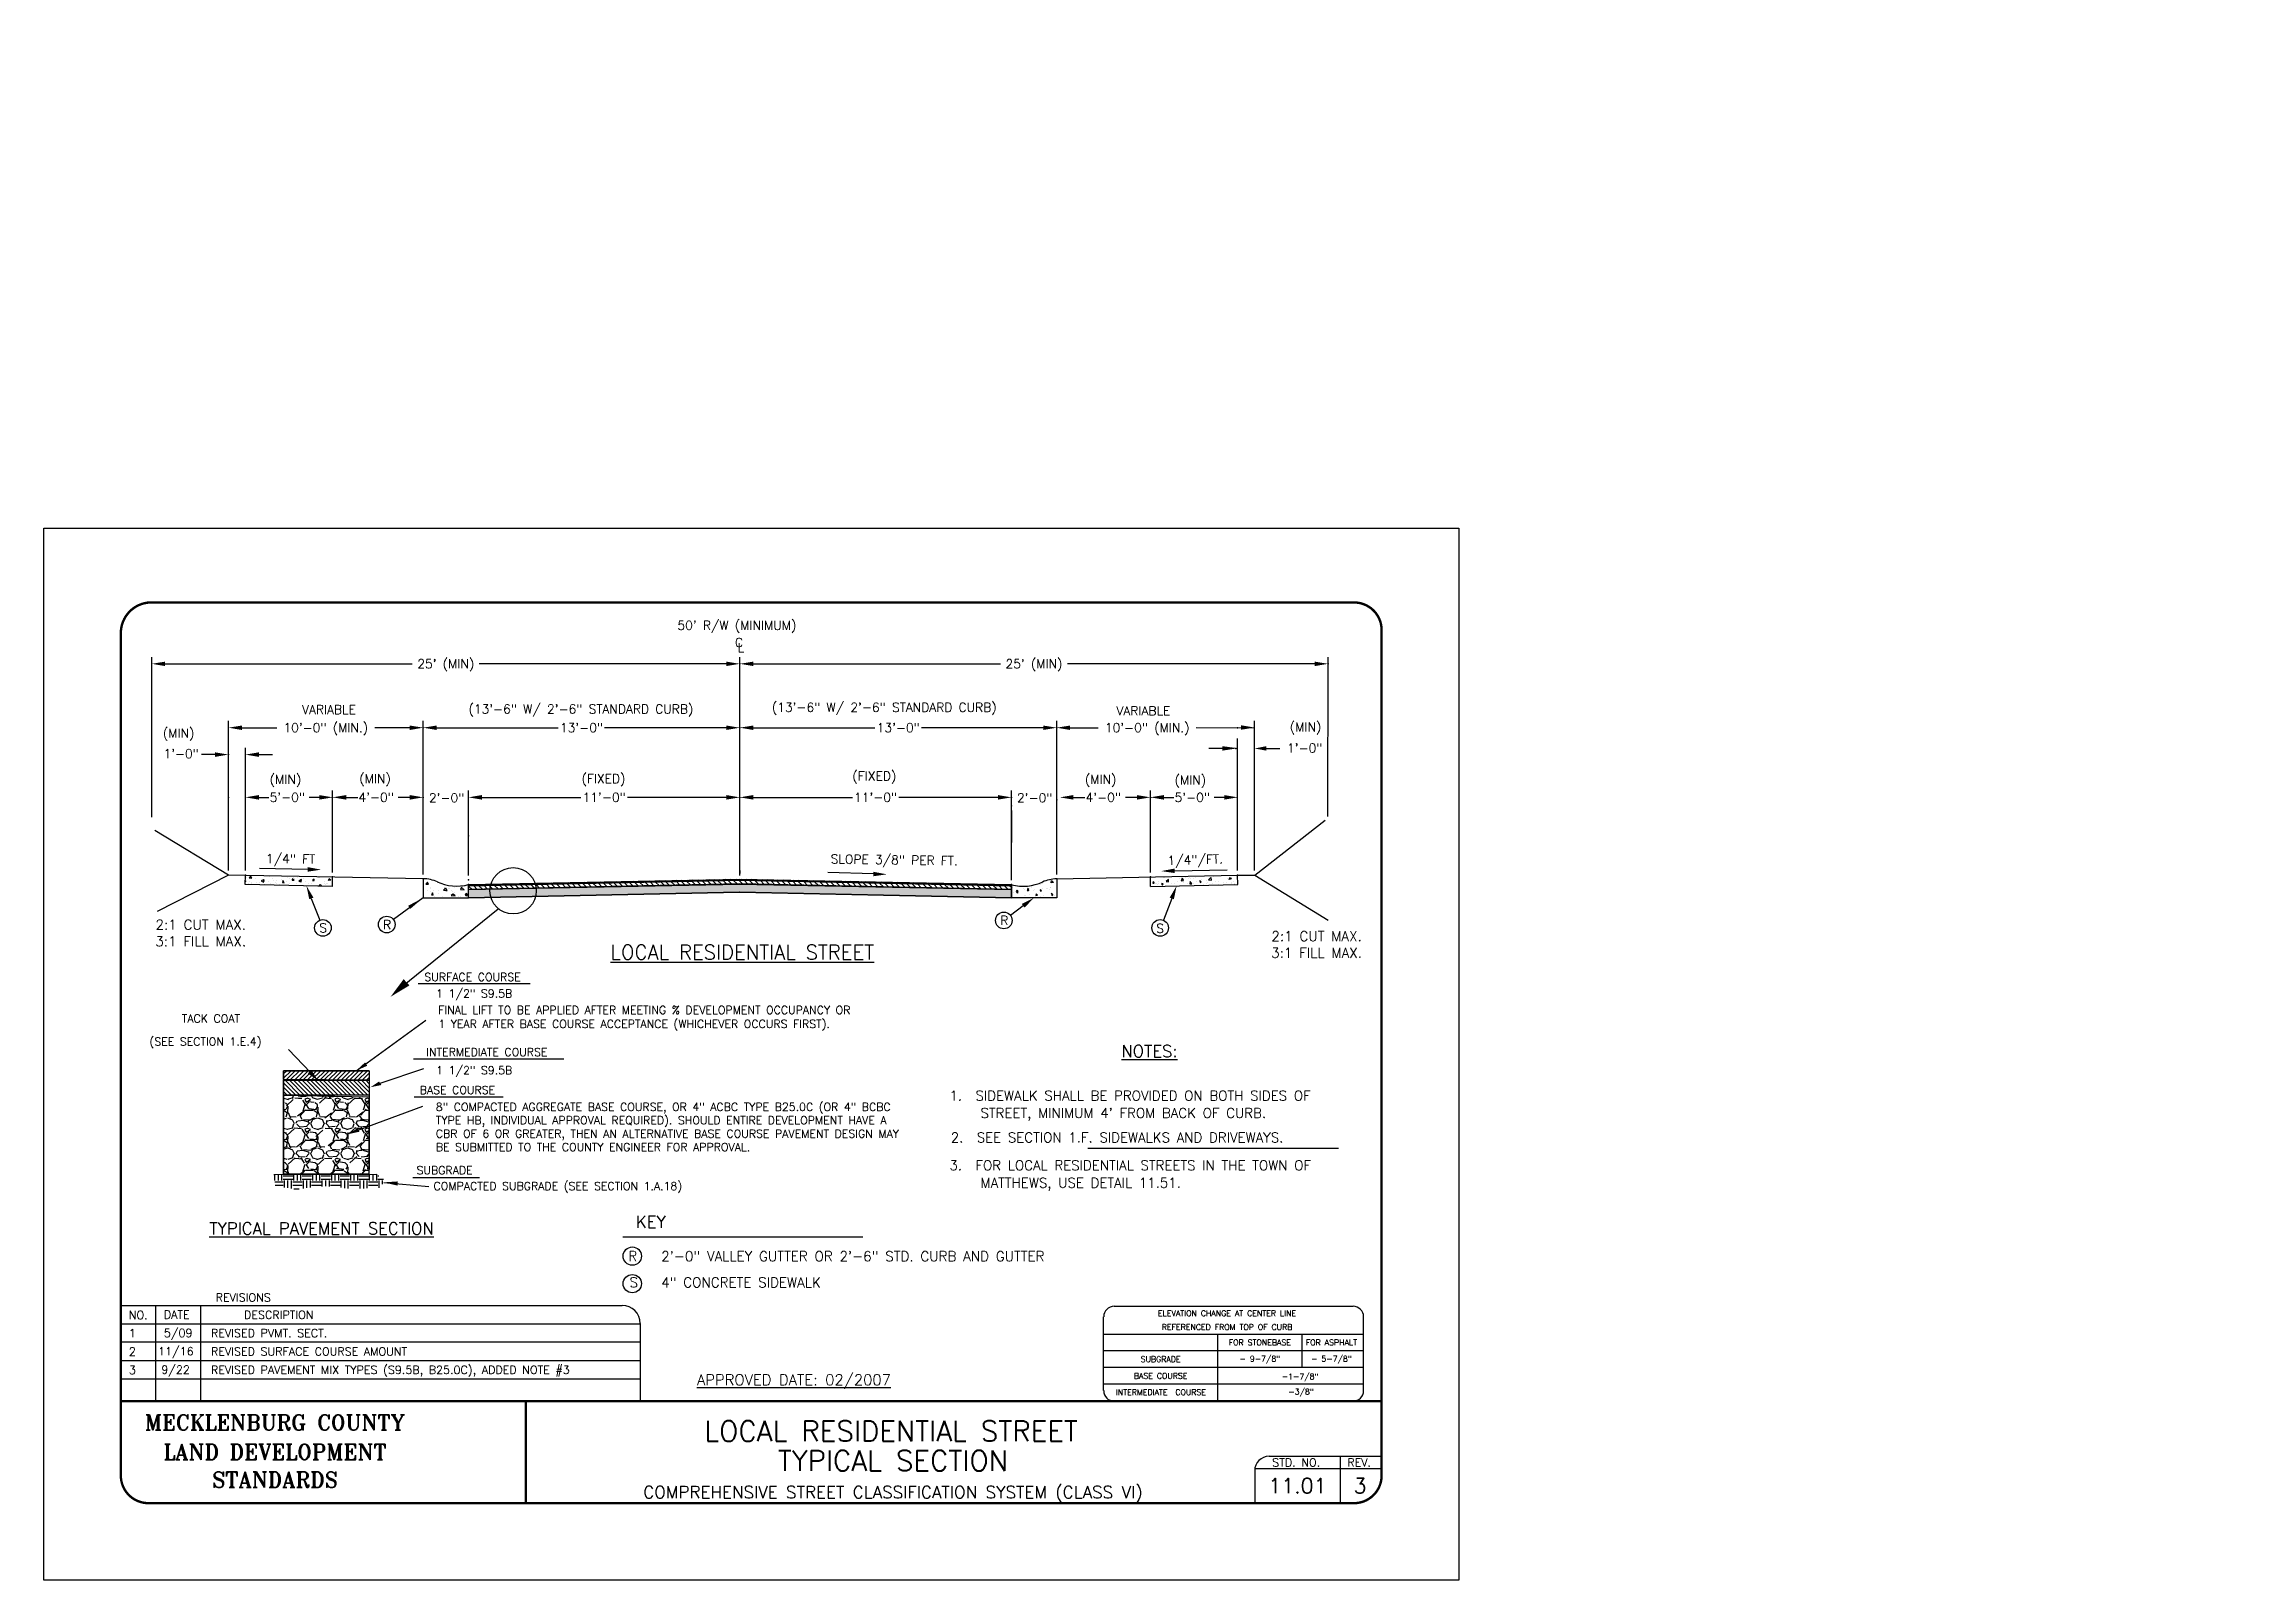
# Model space of a CAD drawing. Header units: feet. Extents: x -0.6 to 17.6, y -0.6 to 12.2.
import ezdxf
from ezdxf.enums import TextEntityAlignment as Align

# ---------------------------------------------------------------- set-up
doc = ezdxf.new("R2010")
doc.units = ezdxf.units.FT
doc.header["$LTSCALE"] = 0.3
doc.header["$MEASUREMENT"] = 0
doc.layers.get('0').update_dxf_attribs({"linetype": 'CONTINUOUS'})
doc.layers.get('DEFPOINTS').update_dxf_attribs({"linetype": 'CONTINUOUS'})
doc.layers.add('MECK-DETAIL', color=7, linetype='CONTINUOUS')
doc.layers.add('TEXT', color=7, linetype='CONTINUOUS')
doc.styles.add('L100', font='simplex', dxfattribs={"height": 0.1})
doc.styles.add('L80', font='simplex', dxfattribs={"height": 0.08})
doc.styles.add('ROMANS', font='romans', dxfattribs={"height": 2})
doc.styles.add('ROMANT', font='romant')
doc.styles.get("Standard").update_dxf_attribs({"font": 'simplex'})

# ---------------------------------------------------------------- blocks, each defined once
blk = doc.blocks.new('*X1')
at = {"color": 0}
for p, q in [((7.1173, 6.2413), (7.1173, 6.2413)), ((7.1948, 6.2429), (7.1948, 6.2429)), ((7.2037, 6.2386), (7.2037, 6.2386)), ((7.256, 6.2393), (7.256, 6.2393)), ((7.2712, 6.2391), (7.2712, 6.2391)), ((7.2748, 6.2422), (7.2748, 6.2422)), ((7.2785, 6.2389), (7.2785, 6.2389)), ((7.2874, 6.2413), (7.2874, 6.2413)), ((7.3072, 6.239), (7.3072, 6.239)), ((7.356, 6.2405), (7.356, 6.2405)), ((7.3612, 6.241), (7.3612, 6.241)), ((7.1255, 6.2182), (7.1255, 6.2182)), ((7.1259, 6.22), (7.1259, 6.22)), ((7.1281, 6.2268), (7.1281, 6.2268)), ((7.1347, 6.2254), (7.1347, 6.2254)), ((7.1365, 6.2214), (7.1365, 6.2214)), ((7.1496, 6.2367), (7.1496, 6.2367)), ((7.1531, 6.2236), (7.1531, 6.2236)), ((7.1635, 6.225), (7.1635, 6.225)), ((7.1779, 6.2188), (7.1779, 6.2188)), ((7.1797, 6.2271), (7.1797, 6.2271)), ((7.1903, 6.2269), (7.1903, 6.2269)), ((7.1988, 6.2216), (7.1988, 6.2216)), ((7.2069, 6.2307), (7.2069, 6.2307)), ((7.2147, 6.2247), (7.2147, 6.2247)), ((7.2173, 6.232), (7.2173, 6.232)), ((7.2184, 6.2213), (7.2184, 6.2213)), ((7.229, 6.2186), (7.229, 6.2186)), ((7.2336, 6.2342), (7.2336, 6.2342)), ((7.2526, 6.227), (7.2526, 6.227)), ((7.2607, 6.2378), (7.2607, 6.2378)), ((7.2611, 6.2217), (7.2611, 6.2217)), ((7.2831, 6.2205), (7.2831, 6.2205)), ((7.2959, 6.2229), (7.2959, 6.2229)), ((7.3149, 6.2272), (7.3149, 6.2272)), ((7.3233, 6.2218), (7.3233, 6.2218)), ((7.3354, 6.2212), (7.3354, 6.2212)), ((7.3759, 6.2222), (7.3759, 6.2222)), ((7.3772, 6.2273), (7.3772, 6.2273)), ((7.3796, 6.2189), (7.3796, 6.2189)), ((7.3856, 6.2219), (7.3856, 6.2219)), ((7.3866, 6.221), (7.3866, 6.221)), ((7.7048, 6.1777), (7.7048, 6.1777)), ((7.7195, 6.198), (7.7195, 6.198)), ((7.7274, 6.2031), (7.7274, 6.2031)), ((7.7283, 6.1958), (7.7283, 6.1958)), ((7.7299, 6.2079), (7.7299, 6.2079)), ((7.7387, 6.1971), (7.7387, 6.1971)), ((7.7394, 6.1798), (7.7394, 6.1798)), ((7.7431, 6.1764), (7.7431, 6.1764)), ((7.755, 6.1993), (7.755, 6.1993)), ((7.7569, 6.1891), (7.7569, 6.1891)), ((7.7593, 6.2226), (7.7593, 6.2226)), ((7.767, 6.1779), (7.767, 6.1779)), ((7.7796, 6.2155), (7.7796, 6.2155)), ((7.781, 6.2076), (7.781, 6.2076)), ((7.7821, 6.2028), (7.7821, 6.2028)), ((7.7897, 6.2032), (7.7897, 6.2032)), ((7.7926, 6.2042), (7.7926, 6.2042)), ((7.7995, 6.1973), (7.7995, 6.1973)), ((7.8032, 6.1939), (7.8032, 6.1939)), ((7.8088, 6.2064), (7.8088, 6.2064)), ((7.8093, 6.1898), (7.8093, 6.1898)), ((7.8206, 6.178), (7.8206, 6.178)), ((7.8293, 6.178), (7.8293, 6.178)), ((7.835, 6.2096), (7.835, 6.2096)), ((7.836, 6.2099), (7.836, 6.2099)), ((7.8464, 6.2113), (7.8464, 6.2113)), ((7.852, 6.2033), (7.852, 6.2033)), ((9.6582, 6.2066), (9.6582, 6.2066)), ((9.6613, 6.1913), (9.6613, 6.1913)), ((9.6727, 6.1975), (9.6727, 6.1975)), ((9.6776, 6.1935), (9.6776, 6.1935)), ((9.6934, 6.2054), (9.6934, 6.2054)), ((9.6971, 6.202), (9.6971, 6.202)), ((9.6978, 6.1814), (9.6978, 6.1814)), ((9.7009, 6.1797), (9.7009, 6.1797)), ((9.7047, 6.197), (9.7047, 6.197)), ((9.7062, 6.176), (9.7062, 6.176)), ((9.7145, 6.1861), (9.7145, 6.1861)), ((9.7152, 6.1984), (9.7152, 6.1984)), ((9.7205, 6.2067), (9.7205, 6.2067)), ((9.7267, 6.1994), (9.7267, 6.1994)), ((9.7314, 6.2006), (9.7314, 6.2006)), ((9.7508, 6.218), (9.7508, 6.218)), ((9.7521, 6.1794), (9.7521, 6.1794)), ((9.7535, 6.223), (9.7535, 6.223)), ((9.7572, 6.2196), (9.7572, 6.2196)), ((9.7586, 6.2041), (9.7586, 6.2041)), ((9.7601, 6.1815), (9.7601, 6.1815)), ((9.7685, 6.1761), (9.7685, 6.1761)), ((9.769, 6.2055), (9.769, 6.2055)), ((9.7746, 6.2036), (9.7746, 6.2036)), ((9.779, 6.2001), (9.779, 6.2001)), ((9.7827, 6.2068), (9.7827, 6.2068)), ((9.7853, 6.2076), (9.7853, 6.2076)), ((9.7945, 6.1854), (9.7945, 6.1854)), ((9.7982, 6.182), (9.7982, 6.182))]:
    blk.add_line(p, q, dxfattribs=at)
blk = doc.blocks.new('*X16')
at = {"color": 0}
for p, q in [((13.438, 2.234), (13.438, 2.311)), ((13.484, 2.234), (13.484, 2.311)), ((13.641, 2.234), (13.641, 2.312)), ((13.688, 2.234), (13.688, 2.312)), ((13.734, 2.234), (13.734, 2.312)), ((13.891, 2.234), (13.891, 2.313)), ((13.938, 2.234), (13.938, 2.313)), ((13.984, 2.234), (13.984, 2.313)), ((14.141, 2.234), (14.141, 2.314)), ((14.188, 2.234), (14.188, 2.314)), ((14.234, 2.234), (14.234, 2.314)), ((14.391, 2.234), (14.391, 2.315)), ((14.438, 2.234), (14.438, 2.315)), ((14.484, 2.234), (14.484, 2.315)), ((14.641, 2.234), (14.641, 2.316)), ((14.688, 2.234), (14.688, 2.316)), ((14.734, 2.234), (14.734, 2.316)), ((13.388, 2.219), (13.5, 2.219)), ((13.391, 2.234), (13.391, 2.311)), ((13.394, 2.172), (13.5, 2.172)), ((13.5, 2.297), (13.625, 2.297)), ((13.5, 2.25), (13.625, 2.25)), ((13.516, 2.144), (13.516, 2.234)), ((13.562, 2.136), (13.562, 2.234)), ((13.609, 2.129), (13.609, 2.234)), ((13.625, 2.219), (13.75, 2.219)), ((13.625, 2.172), (13.75, 2.172)), ((13.639, 2.125), (13.711, 2.125)), ((13.75, 2.297), (13.875, 2.297)), ((13.75, 2.25), (13.875, 2.25)), ((13.766, 2.131), (13.766, 2.234)), ((13.812, 2.136), (13.812, 2.234)), ((13.859, 2.141), (13.859, 2.234)), ((13.875, 2.219), (14, 2.219)), ((13.875, 2.172), (14, 2.172)), ((14, 2.297), (14.125, 2.297)), ((14, 2.25), (14.125, 2.25)), ((14.016, 2.157), (14.016, 2.234)), ((14.062, 2.161), (14.062, 2.234)), ((14.109, 2.156), (14.109, 2.234)), ((14.125, 2.219), (14.25, 2.219)), ((14.125, 2.172), (14.25, 2.172)), ((14.25, 2.297), (14.375, 2.297)), ((14.25, 2.25), (14.375, 2.25)), ((14.266, 2.14), (14.266, 2.234)), ((14.312, 2.135), (14.312, 2.234)), ((14.359, 2.13), (14.359, 2.234)), ((14.375, 2.219), (14.5, 2.219)), ((14.375, 2.172), (14.5, 2.172)), ((14.5, 2.297), (14.625, 2.297)), ((14.5, 2.25), (14.625, 2.25)), ((14.516, 2.129), (14.516, 2.234)), ((14.562, 2.13), (14.562, 2.234)), ((14.609, 2.132), (14.609, 2.234)), ((14.625, 2.219), (14.75, 2.219)), ((14.625, 2.172), (14.75, 2.172)), ((14.75, 2.297), (14.763, 2.297)), ((14.75, 2.25), (14.823, 2.25)), ((14.766, 2.138), (14.766, 2.234)), ((14.812, 2.187), (14.812, 2.234))]:
    blk.add_line(p, q, dxfattribs=at)
blk = doc.blocks.new('MECKCOUNTYSEAL')
at = {"layer": 'MECK-DETAIL', "color": 7, "const_width": 0.02}
blk.add_lwpolyline([(3.143, 0.85), (3.143, 0)], dxfattribs=at)
at = {"layer": 'MECK-DETAIL', "color": 7, "style": 'ROMANT'}
for s, height, p in [('MECKLENBURG COUNTY', 0.12871, (1.054, 0.608)), ('LAND DEVELOPMENT', 0.12871, (1.054, 0.362)), ('STANDARDS', 0.1287, (1.054, 0.131))]:
    blk.add_text(s, height=height, dxfattribs=at).set_placement(p, align=Align.CENTER)

msp = doc.modelspace()

# ---------------------------------------------------------------- hatches: boundary and pattern name
at = {"layer": 'MECK-DETAIL'}
h = msp.add_hatch(dxfattribs=at)
h.set_pattern_fill('ANSI31', scale=0.25, style=0)
h.set_pattern_definition([(45, (-13.761682, -6.179258), (-0.022097087, 0.022097087), [])])
h.paths.add_polyline_path([(2.896, 5.139), (2.896, 5.15), (5.154, 5.197), (7.416, 5.15), (7.416, 5.141), (5.155, 5.187)])
h = msp.add_hatch(dxfattribs=at)
h.set_pattern_fill('ANSI31', scale=0.25, angle=90, style=0)
h.set_pattern_definition([(135, (-13.761682, -6.179258), (-0.022097087, -0.022097087), [])])
h.paths.add_polyline_path([(2.896, 5.109), (2.896, 5.139), (5.155, 5.187), (7.416, 5.141), (7.416, 5.109), (5.155, 5.156)])
h = msp.add_hatch(dxfattribs=at)
h.set_pattern_fill('GRAVEL', scale=0.1, style=0)
h.set_pattern_definition([(228.0128, (-13.689682, -6.079258), (-0.7999998232, -0.9000001342), [0.0134536, -1.3319088]), (184.9697, (-13.698682, -6.0892583), (1.20000010515, 0.0999991307), [0.0230868, -2.2855925]), (132.5104, (-13.721682, -6.0912583), (0.9999990718, -1.1000008674), [0.0162788, -1.6116032]), (267.2737, (-13.760682, -6.1162583), (0.0999996018, 2.0000000295), [0.0210238, -2.0813558]), (292.8337, (-13.761682, -6.1372583), (-0.5000009905, 1.1999996412), [0.0206155, -2.0409373]), (357.2737, (-13.753682, -6.1562583), (-2.0000000295, 0.0999996018), [0.0210238, -2.0813558]), (37.6942, (-13.732682, -6.1572583), (-1.30000073456, -0.9999990405), [0.0278029, -2.7524849]), (72.2553, (-13.710682, -6.1402583), (0.7000010763, 2.1999996231), [0.0262488, -2.5986321]), (121.4296, (-13.702682, -6.1152583), (-0.8000008234, 1.29999950365), [0.021095, -2.0884073]), (175.2364, (-13.713682, -6.097258), (1.1000000946, -0.0999991533), [0.0240832, -1.1800763]), (222.3974, (-13.737682, -6.0952583), (-1.2000007351, -1.0999992082), [0.0311448, -3.0833375]), (138.8141, (-13.661682, -6.117258), (-0.7000002947, 0.5999997313), [0.0106301, -1.0523844]), (171.4692, (-13.669682, -6.1102583), (1.2999998285, -0.200000791), [0.0202237, -2.0021511]), (225, (-13.68968, -6.10726), (-1e-17, -0.10000003), [0.0141421, -0.1272792]), (203.1986, (-13.696682, -6.095258), (0.499999973, 0.2000001325), [0.0076158, -0.7539615]), (291.8014, (-13.703682, -6.098258), (-0.099999991, 0.300000027), [0.0107703, -0.5277462]), (30.9638, (-13.699682, -6.108258), (0.299999802, 0.200000248), [0.0174929, -0.5656023]), (161.5651, (-13.684682, -6.099258), (0.200000043, -0.09999984), [0.0126491, -0.3035787]), (16.3895, (-13.761682, -6.0982583), (1.0000002198, 0.299999271), [0.01772, -1.7542845]), (70.3462, (-13.744682, -6.0932583), (-0.3999995247, -1.1000002136), [0.0148661, -1.4717408]), (293.1986, (-13.684682, -6.079258), (-0.2000001325, 0.499999973), [0.0152315, -0.7463458]), (343.6105, (-13.678682, -6.0932583), (-1.0000002198, 0.299999271), [0.01772, -1.7542845]), (339.444, (-13.761682, -6.160258), (-0.5000001845, 0.1999995996), [0.017088, -0.8373124]), (294.7751, (-13.745682, -6.166258), (-0.499999219, 1.1000003422), [0.0143178, -1.4174643]), (66.8014, (-13.683682, -6.179258), (0.2000001325, 0.499999973), [0.0152315, -0.7463458]), (17.354, (-13.677682, -6.1652583), (-1.3000002019, -0.3999994502), [0.0167631, -1.6595424]), (69.444, (-13.732682, -6.179258), (-0.1999995996, -0.5000001845), [0.008544, -0.8458564]), (101.3099, (-13.689682, -6.179258), (-0.099999763, 0.400000075), [0.005099, -0.5048029]), (165.9638, (-13.690682, -6.174258), (0.300000055, -0.099999806), [0.0206155, -0.391695]), (186.009, (-13.710682, -6.1692583), (0.9999999751, 0.0999999317), [0.019105, -1.8913923]), (303.6901, (-13.699682, -6.117258), (-0.100000133, 0.199999956), [0.0144222, -0.3461329]), (353.1572, (-13.691682, -6.1292583), (1.69999993655, -0.2000007998), [0.0251794, -2.4927563]), (60.9454, (-13.666682, -6.132258), (-0.4000000027, -0.7000000385), [0.0102956, -1.0192674]), (90, (-13.66168, -6.12326), (-0.1, 0.1), [0.006, -0.094]), (120.2564, (-13.712682, -6.166258), (0.3999994887, -0.7000002456), [0.0138924, -1.375352]), (48.0128, (-13.719682, -6.154258), (0.7999998232, 0.9000001342), [0.0269072, -1.3184552]), (0, (-13.70168, -6.13426), (0.1, 0.1), [0.026, -0.074]), (325.3048, (-13.675682, -6.1342583), (-0.9999994259, 0.700000861), [0.0158114, -1.5653274]), (254.0546, (-13.662682, -6.143258), (-0.099999989, -0.400000013), [0.0145602, -0.7134508]), (207.646, (-13.666682, -6.1572583), (-1.8999995807, -1.0000007713), [0.0237065, -2.3469474]), (175.4261, (-13.687682, -6.1682583), (-1.3000000558, 0.0999994801), [0.0250799, -2.4829074])])
h.paths.add_polyline_path([(2.896, 5.041), (2.896, 5.109), (5.155, 5.155), (7.416, 5.109), (7.416, 5.041), (5.153, 5.087)])
h = msp.add_hatch(dxfattribs=at)
h.set_pattern_fill('ANSI31', scale=0.2, style=0)
h.set_pattern_definition([(45, (-163.27943, -125.563718), (-0.0176776695, 0.0176776695), [])])
h.paths.add_polyline_path([(1.355, 3.601), (2.069, 3.601), (2.069, 3.521), (1.355, 3.527)])
h = msp.add_hatch(dxfattribs=at)
h.set_pattern_fill('ANSI31', scale=0.2, angle=90, style=0)
h.set_pattern_definition([(135, (-163.27943, -125.563718), (-0.0176776695, -0.0176776695), [])])
h.paths.add_polyline_path([(1.355, 3.397), (1.355, 3.521), (2.069, 3.521), (2.069, 3.397)])
h = msp.add_hatch(dxfattribs=at)
h.set_pattern_fill('GRAVEL', scale=0.25, style=0)
h.set_pattern_definition([(228.0128, (-13.683467, -6.340584), (-1.999999558, -2.250000335), [0.033634, -3.329772]), (184.9697, (-13.705967, -6.365584), (3.000000263, 0.249997827), [0.057717, -5.7139812]), (132.5104, (-13.763467, -6.370584), (2.49999768, -2.750002168), [0.040697, -4.029008]), (267.2737, (-13.860967, -6.433084), (0.2499990044, 5.000000074), [0.0525595, -5.2033895]), (292.8337, (-13.863467, -6.485584), (-1.250002476, 2.999999103), [0.0515388, -5.1023433]), (357.2737, (-13.843467, -6.533084), (-5.000000074, 0.2499990044), [0.0525595, -5.2033895]), (37.6942, (-13.7909675, -6.535584), (-3.2500018364, -2.4999976013), [0.0695072, -6.8812122]), (72.2553, (-13.735967, -6.493084), (1.7500026907, 5.499999058), [0.065622, -6.4965803]), (121.4296, (-13.715967, -6.430584), (-2.0000020585, 3.249998759), [0.0527375, -5.2210183]), (175.2364, (-13.743467, -6.385584), (2.750000237, -0.249997883), [0.060208, -2.9501907]), (222.3974, (-13.8034675, -6.380584), (-3.0000018378, -2.7499980205), [0.077862, -7.7083438]), (138.8141, (-13.613467, -6.435584), (-1.750000737, 1.499999328), [0.0265753, -2.630961]), (171.4692, (-13.633467, -6.418084), (3.249999571, -0.5000019775), [0.0505592, -5.0053777]), (225, (-13.68347, -6.41058), (-3e-17, -0.25), [0.0353552, -0.318198]), (203.1986, (-13.700967, -6.380584), (1.24999993, 0.50000033), [0.0190395, -1.8849038]), (291.8014, (-13.718467, -6.388084), (-0.24999998, 0.75000007), [0.0269257, -1.3193655]), (30.9638, (-13.708467, -6.413084), (0.74999951, 0.50000062), [0.0437322, -1.4140057]), (161.5651, (-13.67097, -6.39058), (0.5000001, -0.2499996), [0.0316228, -0.7589468]), (16.3895, (-13.863467, -6.388084), (2.50000055, 0.749998177), [0.0443, -4.3857112]), (70.3462, (-13.820967, -6.375584), (-0.999998812, -2.750000534), [0.0371652, -3.679352]), (293.1986, (-13.670967, -6.340584), (-0.50000033, 1.24999993), [0.0380788, -1.8658645]), (343.6105, (-13.655967, -6.375584), (-2.50000055, 0.749998177), [0.0443, -4.3857112]), (339.444, (-13.863467, -6.543084), (-1.25000046, 0.499999), [0.04272, -2.093281]), (294.7751, (-13.823467, -6.558084), (-1.249998047, 2.750000855), [0.0357945, -3.5436607]), (66.8014, (-13.668467, -6.590584), (0.50000033, 1.24999993), [0.0380788, -1.8658645]), (17.354, (-13.653467, -6.555584), (-3.250000505, -0.999998626), [0.0419077, -4.148856]), (69.444, (-13.790967, -6.590584), (-0.499999, -1.25000046), [0.02136, -2.114641]), (101.3099, (-13.683467, -6.590584), (-0.24999941, 1.00000019), [0.0127475, -1.2620072]), (165.9638, (-13.68597, -6.578084), (0.75000014, -0.24999951), [0.0515388, -0.9792375]), (186.009, (-13.735967, -6.565584), (2.499999938, 0.249999829), [0.0477625, -4.7284808]), (303.6901, (-13.70847, -6.435584), (-0.25000033, 0.4999999), [0.0360555, -0.8653323]), (353.1572, (-13.688467, -6.465584), (4.2499998414, -0.5000019995), [0.0629485, -6.2318907]), (60.9454, (-13.625967, -6.473084), (-1.000000007, -1.750000096), [0.025739, -2.5481685]), (90, (-13.61347, -6.45058), (-0.25, 0.25), [0.015, -0.235]), (120.2564, (-13.740967, -6.558084), (0.999998722, -1.750000614), [0.034731, -3.43838]), (48.0128, (-13.758467, -6.528084), (1.999999558, 2.250000335), [0.067268, -3.296138]), (0, (-13.71347, -6.47808), (0.25, 0.25), [0.065, -0.185]), (325.3048, (-13.648467, -6.478084), (-2.499998565, 1.750002152), [0.0395285, -3.9133185]), (254.0546, (-13.615967, -6.500584), (-0.24999997, -1.00000003), [0.0364005, -1.783627]), (207.646, (-13.625967, -6.535584), (-4.749998952, -2.500001928), [0.0592662, -5.8673685]), (175.4261, (-13.678467, -6.563084), (-3.2500001396, 0.2499987003), [0.0626997, -6.2072685])])
h.paths.add_polyline_path([(1.355, 3.397), (2.066, 3.382), (2.066, 2.739), (1.355, 2.739)])

# ---------------------------------------------------------------- linework, layer by layer
at = {"layer": 'DEFPOINTS', "color": 4}
msp.add_lwpolyline([(-0.642, -0.642), (-0.642, 8.117), (11.141, 8.117), (11.141, -0.642)], close=True, dxfattribs=at)
at = {"layer": 'MECK-DETAIL', "color": 7, "linetype": 'ByBlock'}
for p, q in [((0.257, 5.711), (0.257, 7.045)), ((0.369, 6.989), (2.427, 6.989)), ((5.042, 6.989), (2.984, 6.989)), ((5.154, 5.302), (5.154, 7.045)), ((5.154, 5.295), (5.154, 7.045)), ((5.267, 6.989), (7.325, 6.989)), ((9.942, 6.989), (7.883, 6.989)), ((10.052, 5.718), (10.054, 7.045)), ((0.896, 5.914), (0.896, 6.513)), ((1.008, 6.457), (1.299, 6.457)), ((2.406, 6.457), (2.115, 6.457)), ((2.518, 5.236), (2.518, 6.513)), ((2.518, 5.236), (2.518, 6.513)), ((2.63, 6.457), (3.643, 6.457)), ((5.042, 6.457), (4.029, 6.457)), ((5.154, 5.282), (5.154, 6.513)), ((5.154, 5.289), (5.154, 6.513)), ((5.267, 6.457), (6.28, 6.457)), ((7.681, 6.457), (6.667, 6.457)), ((7.793, 5.892), (7.793, 6.513)), ((7.793, 5.236), (7.793, 6.513)), ((7.905, 6.457), (8.139, 6.457)), ((9.438, 6.454), (8.954, 6.456)), ((9.44, 5.267), (9.44, 6.513)), ((0.784, 6.233), (0.671, 6.233)), ((0.896, 5.269), (0.896, 6.289)), ((1.037, 5.269), (1.037, 6.289)), ((1.15, 6.233), (1.262, 6.233)), ((9.173, 6.285), (9.061, 6.285)), ((9.3, 5.267), (9.3, 6.366)), ((9.539, 6.285), (9.652, 6.285)), ((1.037, 5.267), (1.037, 5.933)), ((1.15, 5.877), (1.233, 5.877)), ((1.652, 5.877), (1.569, 5.877)), ((1.764, 5.251), (1.764, 5.933)), ((1.764, 5.251), (1.764, 5.933)), ((1.877, 5.877), (1.973, 5.877)), ((2.406, 5.877), (2.31, 5.877)), ((2.518, 5.236), (2.518, 5.933)), ((2.895, 5.226), (2.895, 5.933)), ((3.007, 5.877), (3.831, 5.877)), ((5.042, 5.877), (4.218, 5.877)), ((5.154, 5.914), (5.154, 5.933)), ((5.154, 5.226), (5.154, 5.933)), ((5.267, 5.877), (6.092, 5.877)), ((7.304, 5.877), (6.478, 5.877)), ((7.416, 5.188), (7.416, 5.933)), ((7.932, 5.877), (8.028, 5.877)), ((8.461, 5.877), (8.365, 5.877)), ((8.573, 5.251), (8.573, 5.933)), ((8.573, 5.251), (8.573, 5.933)), ((8.686, 5.877), (8.769, 5.877)), ((9.188, 5.877), (9.105, 5.877)), ((9.3, 5.267), (9.3, 5.933)), ((7.416, 5.768), (7.416, 5.5)), ((2.518, 5.236), (2.518, 5.612)), ((7.793, 5.236), (7.793, 5.612))]:
    msp.add_line(p, q, dxfattribs=at)
at = {"layer": 'MECK-DETAIL', "color": 7}
for p, q in [((9.444, 5.23), (10.03, 5.687)), ((0.896, 5.23), (0.283, 5.602)), ((1.556, 5.277), (1.155, 5.285)), ((0.896, 5.23), (0.302, 4.927)), ((2.518, 5.198), (0.896, 5.23)), ((1.036, 5.151), (1.037, 5.23)), ((1.763, 5.136), (1.036, 5.151)), ((1.084, 5.219), (1.069, 5.207)), ((1.069, 5.207), (1.09, 5.205)), ((1.09, 5.205), (1.084, 5.219)), ((1.189, 5.19), (1.17, 5.182)), ((1.17, 5.182), (1.189, 5.17)), ((1.195, 5.187), (1.189, 5.192)), ((1.189, 5.17), (1.195, 5.187)), ((1.349, 5.183), (1.345, 5.168)), ((1.345, 5.168), (1.359, 5.164)), ((1.359, 5.164), (1.348, 5.184)), ((1.443, 5.187), (1.426, 5.199)), ((1.428, 5.195), (1.427, 5.187)), ((1.427, 5.187), (1.443, 5.187)), ((1.505, 5.192), (1.481, 5.179)), ((1.481, 5.179), (1.503, 5.173)), ((1.503, 5.173), (1.505, 5.194)), ((1.609, 5.197), (1.596, 5.184)), ((1.596, 5.184), (1.609, 5.184)), ((1.609, 5.184), (1.609, 5.197)), ((1.646, 5.138), (1.661, 5.152)), ((1.661, 5.152), (1.669, 5.14)), ((1.73, 5.184), (1.74, 5.2)), ((1.749, 5.187), (1.73, 5.184)), ((1.738, 5.199), (1.749, 5.187)), ((1.763, 5.136), (1.764, 5.214)), ((2.518, 5.198), (2.518, 5.041)), ((2.555, 5.171), (2.54, 5.154)), ((2.54, 5.154), (2.562, 5.154)), ((2.562, 5.154), (2.555, 5.171)), ((2.7, 5.119), (2.687, 5.103)), ((2.709, 5.114), (2.699, 5.12)), ((2.717, 5.101), (2.709, 5.114)), ((2.836, 5.129), (2.828, 5.109)), ((2.828, 5.109), (2.859, 5.106)), ((2.859, 5.106), (2.834, 5.129)), ((2.895, 5.139), (5.155, 5.187)), ((2.896, 5.15), (5.154, 5.197)), ((2.896, 5.041), (2.896, 5.15)), ((5.154, 5.197), (7.416, 5.15)), ((5.155, 5.187), (7.416, 5.141)), ((5.155, 5.156), (7.416, 5.109)), ((6.268, 5.239), (5.888, 5.252)), ((7.416, 5.041), (7.416, 5.15)), ((7.462, 5.103), (7.455, 5.093)), ((7.472, 5.084), (7.466, 5.104)), ((7.561, 5.111), (7.549, 5.119)), ((7.549, 5.116), (7.551, 5.1)), ((7.559, 5.101), (7.561, 5.111)), ((7.658, 5.11), (7.655, 5.098)), ((7.668, 5.098), (7.659, 5.11)), ((7.748, 5.164), (7.75, 5.185)), ((7.767, 5.168), (7.748, 5.164)), ((7.752, 5.183), (7.767, 5.168)), ((7.793, 5.198), (9.3, 5.23)), ((7.793, 5.198), (7.793, 5.041)), ((8.575, 5.136), (8.573, 5.214)), ((8.575, 5.136), (9.302, 5.151)), ((8.597, 5.175), (8.594, 5.162)), ((8.594, 5.162), (8.604, 5.163)), ((8.604, 5.163), (8.599, 5.177)), ((8.619, 5.16), (8.619, 5.16)), ((8.621, 5.162), (8.621, 5.162)), ((8.636, 5.154), (8.636, 5.154)), ((8.642, 5.175), (8.642, 5.175)), ((8.645, 5.163), (8.645, 5.163)), ((8.679, 5.158), (8.666, 5.159)), ((8.666, 5.157), (8.674, 5.147)), ((8.674, 5.147), (8.679, 5.158)), ((8.682, 5.21), (8.682, 5.21)), ((8.695, 5.209), (8.695, 5.209)), ((8.725, 5.193), (8.704, 5.175)), ((8.704, 5.175), (8.724, 5.174)), ((8.724, 5.174), (8.725, 5.193)), ((8.747, 5.16), (8.747, 5.16)), ((8.775, 5.266), (9.213, 5.274)), ((8.777, 5.162), (8.777, 5.162)), ((8.799, 5.175), (8.799, 5.175)), ((8.818, 5.205), (8.818, 5.205)), ((8.838, 5.203), (8.829, 5.183)), ((8.829, 5.183), (8.848, 5.185)), ((8.848, 5.185), (8.84, 5.204)), ((8.846, 5.164), (8.846, 5.164)), ((8.868, 5.211), (8.868, 5.211)), ((8.879, 5.158), (8.879, 5.158)), ((8.89, 5.205), (8.89, 5.205)), ((8.899, 5.213), (8.899, 5.213)), ((8.904, 5.175), (8.902, 5.157)), ((8.902, 5.157), (8.919, 5.157)), ((8.919, 5.157), (8.904, 5.177)), ((8.908, 5.205), (8.908, 5.205)), ((8.934, 5.161), (8.934, 5.161)), ((8.935, 5.202), (8.935, 5.202)), ((8.947, 5.206), (8.947, 5.206)), ((8.955, 5.175), (8.955, 5.175)), ((8.996, 5.174), (8.983, 5.182)), ((8.987, 5.178), (8.988, 5.169)), ((8.988, 5.169), (8.996, 5.174)), ((9.003, 5.193), (9.003, 5.193)), ((9.014, 5.154), (9.014, 5.154)), ((9.041, 5.16), (9.041, 5.16)), ((9.044, 5.187), (9.044, 5.187)), ((9.05, 5.169), (9.05, 5.169)), ((9.078, 5.209), (9.057, 5.189)), ((9.057, 5.189), (9.083, 5.188)), ((9.07, 5.184), (9.07, 5.184)), ((9.078, 5.204), (9.078, 5.204)), ((9.083, 5.188), (9.08, 5.209)), ((9.09, 5.161), (9.09, 5.161)), ((9.1, 5.215), (9.1, 5.215)), ((9.112, 5.175), (9.112, 5.175)), ((9.138, 5.175), (9.138, 5.175)), ((9.143, 5.154), (9.143, 5.154)), ((9.179, 5.17), (9.179, 5.17)), ((9.205, 5.166), (9.205, 5.166)), ((9.214, 5.199), (9.214, 5.199)), ((9.229, 5.194), (9.239, 5.213)), ((9.245, 5.198), (9.229, 5.194)), ((9.24, 5.21), (9.245, 5.198)), ((9.247, 5.161), (9.247, 5.161)), ((9.251, 5.171), (9.251, 5.171)), ((9.268, 5.174), (9.268, 5.174)), ((9.273, 5.157), (9.273, 5.157)), ((9.274, 5.153), (9.274, 5.153)), ((9.295, 5.211), (9.295, 5.211)), ((9.302, 5.151), (9.3, 5.23)), ((9.3, 5.23), (9.444, 5.23)), ((9.444, 5.23), (10.054, 4.853)), ((1.586, 5.036), (1.656, 4.854)), ((2.518, 5.041), (2.27, 4.859)), ((2.332, 4.295), (3.143, 4.948)), ((2.518, 5.041), (2.896, 5.041)), ((2.596, 5.081), (2.587, 5.066)), ((2.587, 5.066), (2.6, 5.066)), ((2.6, 5.066), (2.596, 5.083)), ((2.687, 5.103), (2.707, 5.101)), ((2.707, 5.101), (2.717, 5.101)), ((2.764, 5.071), (2.752, 5.06)), ((2.752, 5.06), (2.783, 5.057)), ((2.783, 5.057), (2.767, 5.071)), ((2.879, 5.078), (2.868, 5.068)), ((2.868, 5.068), (2.873, 5.061)), ((2.873, 5.061), (2.884, 5.059)), ((2.885, 5.065), (2.881, 5.08)), ((2.884, 5.059), (2.885, 5.065)), ((2.896, 5.041), (5.153, 5.087)), ((5.155, 5.087), (7.416, 5.041)), ((7.515, 4.974), (7.408, 4.894)), ((7.793, 5.041), (7.416, 5.041)), ((7.455, 5.093), (7.465, 5.083)), ((7.465, 5.083), (7.472, 5.084)), ((7.551, 5.1), (7.559, 5.101)), ((7.621, 5.074), (7.62, 5.06)), ((7.62, 5.06), (7.634, 5.063)), ((7.634, 5.063), (7.621, 5.075)), ((7.655, 5.098), (7.668, 5.098)), ((7.762, 5.066), (7.749, 5.079)), ((7.749, 5.078), (7.753, 5.061)), ((7.753, 5.061), (7.762, 5.066)), ((8.752, 5.036), (8.682, 4.854)), ((2.477, 4.326), (3.409, 4.326)), ((1.959, 3.601), (2.539, 4.022)), ((1.64, 3.521), (1.395, 3.778)), ((2.438, 3.7), (3.688, 3.7)), ((1.355, 3.601), (1.355, 2.739)), ((2.069, 3.601), (1.355, 3.601)), ((2.069, 3.601), (2.069, 2.778)), ((2.16, 3.497), (2.523, 3.62)), ((2.069, 3.397), (1.355, 3.397)), ((1.981, 3.108), (2.515, 3.305)), ((2.066, 3.382), (2.066, 3.382)), ((2.443, 3.382), (3.183, 3.382)), ((8.052, 2.956), (10.141, 2.956)), ((2.133, 2.738), (1.274, 2.735)), ((2.069, 2.739), (1.355, 2.739)), ((2.191, 2.67), (2.566, 2.638)), ((2.433, 2.711), (2.987, 2.711)), ((4.18, 2.217), (6.18, 2.217)), ((0.002, 1.647), (4.174, 1.647)), ((0.29, 1.647), (0.29, 0.85)), ((0.663, 1.647), (0.663, 0.85)), ((0.002, 1.494), (4.324, 1.494)), ((4.324, 1.497), (4.324, 0.85)), ((8.184, 0.937), (8.184, 1.552)), ((8.272, 1.639), (10.261, 1.639)), ((10.348, 0.937), (10.348, 1.552)), ((0.002, 1.342), (4.324, 1.342)), ((8.184, 1.408), (10.348, 1.408)), ((9.133, 1.408), (9.133, 0.85)), ((9.837, 1.129), (9.837, 1.408)), ((0.002, 1.189), (4.324, 1.189)), ((10.348, 1.269), (8.184, 1.269)), ((10.348, 1.13), (8.184, 1.13)), ((0.002, 1.036), (4.324, 1.036)), ((10.348, 0.99), (8.184, 0.99)), ((10.261, 0.85), (8.272, 0.85)), ((9.562, 0.391), (10.504, 0.391)), ((10.153, 0.391), (10.153, 0)), ((9.442, 0.271), (9.442, 0)), ((9.444, 0.289), (10.499, 0.289))]:
    msp.add_line(p, q, dxfattribs=at)
at = {"layer": 'MECK-DETAIL', "color": 7, "const_width": 0.02}
msp.add_lwpolyline([(0.244, 7.5), (10.269, 7.5, -0.414215), (10.499, 7.27), (10.499, 0.23, -0.414214), (10.269, 0), (0.23, 0, -0.414214), (0, 0.23), (0, 7.245, -0.401569), (0.244, 7.5, -0.650938)], format="xyb", dxfattribs=at)
at = {"layer": 'MECK-DETAIL', "color": 7}
for points in [[(2.896, 5.139), (2.896, 5.15), (5.154, 5.197), (7.416, 5.15), (7.416, 5.141), (5.155, 5.187)], [(2.896, 5.109), (2.896, 5.139), (5.155, 5.187), (7.416, 5.141), (7.416, 5.109), (5.155, 5.156)], [(2.896, 5.041), (2.896, 5.109), (5.155, 5.155), (7.416, 5.109), (7.416, 5.041), (5.153, 5.087)], [(1.355, 3.397), (1.355, 3.521), (2.069, 3.521), (2.069, 3.397)]]:
    msp.add_lwpolyline(points, close=True, dxfattribs=at)
for points, const_width in [([(2.069, 3.521), (1.355, 3.521)], 0.0144), ([(0.002, 0.85), (10.5, 0.85)], 0.02)]:
    msp.add_lwpolyline(points, dxfattribs=dict(at, const_width=const_width))
for points in [[(1.355, 3.601), (2.069, 3.601), (2.069, 3.521), (1.355, 3.527), (1.355, 3.601)], [(1.355, 3.397), (2.066, 3.382), (2.066, 2.739), (1.355, 2.739), (1.355, 3.397)]]:
    msp.add_lwpolyline(points, dxfattribs=at)
for centre, radius in [((3.267, 5.099), 0.193), ((7.353, 4.852), 0.0692), ((1.683, 4.79), 0.0692), ((2.214, 4.818), 0.0692), ((8.655, 4.79), 0.0692), ((4.259, 2.057), 0.0761), ((4.259, 1.828), 0.0761)]:
    msp.add_circle(centre, radius, dxfattribs=at)
for centre, radius, start, end in [((2.518, 4.916), 0.283, 65.0863, 90), ((2.798, 5.533), 0.395, 245.3035, 284.4466), ((7.514, 5.53), 0.393, 255.5338, 294.7665), ((7.793, 4.915), 0.283, 90, 114.9137), ((5.154, 5.04), 0.0471, 88.8067, 91.1933), ((4.174, 1.497), 0.15, 0, 90), ((8.272, 1.552), 0.0875, 90, 180), ((10.261, 1.552), 0.0875, 360, 90), ((8.272, 0.937), 0.0875, 180, 270), ((10.261, 0.937), 0.0875, 270, 360), ((9.562, 0.271), 0.12, 90, 180)]:
    msp.add_arc(centre, radius, start, end, dxfattribs=at)
at = {"layer": 'MECK-DETAIL', "color": 7, "linetype": 'ByBlock'}
for p in [(5.154, 6.989), (10.054, 6.989), (2.518, 6.457), (5.154, 6.457), (7.793, 6.457), (9.3, 6.457), (0.896, 6.233), (9.285, 6.285), (0.896, 5.877), (1.764, 5.877), (2.518, 5.877), (5.154, 5.877), (5.154, 5.877), (7.416, 5.877), (7.793, 5.855), (8.573, 5.877), (7.416, 5.805), (2.896, 5.556), (7.416, 5.556), (1.037, 5.23), (1.037, 5.18), (1.764, 5.214), (1.764, 5.214), (2.518, 5.198), (2.518, 5.198), (2.518, 5.198), (2.518, 5.198), (2.895, 5.189), (2.896, 5.15), (5.154, 5.265), (5.154, 5.258), (5.154, 5.251), (5.154, 5.245), (5.154, 5.189), (7.416, 5.15), (7.793, 5.198), (7.793, 5.198), (8.573, 5.214), (8.573, 5.214), (9.3, 5.23), (9.3, 5.23)]:
    msp.add_point(p, dxfattribs=at)
for points in [[(0.369, 7.007), (0.369, 6.97), (0.257, 6.989)], [(5.042, 7.007), (5.042, 6.97), (5.154, 6.989)], [(5.267, 7.007), (5.267, 6.97), (5.154, 6.989)], [(9.942, 7.007), (9.942, 6.97), (10.054, 6.989)], [(1.008, 6.475), (1.008, 6.438), (0.896, 6.457)], [(2.406, 6.475), (2.406, 6.438), (2.518, 6.457)], [(2.63, 6.475), (2.63, 6.438), (2.518, 6.457)], [(5.042, 6.475), (5.042, 6.438), (5.154, 6.457)], [(5.267, 6.475), (5.267, 6.438), (5.154, 6.457)], [(7.681, 6.475), (7.681, 6.438), (7.793, 6.457)], [(7.905, 6.475), (7.905, 6.438), (7.793, 6.457)], [(9.328, 6.477), (9.328, 6.44), (9.441, 6.458)], [(0.784, 6.252), (0.784, 6.214), (0.896, 6.233)], [(1.15, 6.252), (1.15, 6.214), (1.037, 6.233)], [(9.173, 6.303), (9.173, 6.266), (9.302, 6.286)], [(9.539, 6.303), (9.539, 6.266), (9.441, 6.284)], [(1.15, 5.896), (1.15, 5.858), (1.037, 5.877)], [(1.652, 5.896), (1.652, 5.858), (1.764, 5.877)], [(1.877, 5.896), (1.877, 5.858), (1.764, 5.877)], [(2.406, 5.896), (2.406, 5.858), (2.518, 5.877)], [(3.007, 5.896), (3.007, 5.858), (2.895, 5.877)], [(5.042, 5.896), (5.042, 5.858), (5.154, 5.877)], [(5.267, 5.896), (5.267, 5.858), (5.154, 5.877)], [(7.304, 5.896), (7.304, 5.858), (7.416, 5.877)], [(7.932, 5.896), (7.932, 5.858), (7.82, 5.877)], [(8.461, 5.896), (8.461, 5.858), (8.573, 5.877)], [(8.686, 5.896), (8.686, 5.858), (8.573, 5.877)], [(9.188, 5.896), (9.188, 5.858), (9.3, 5.877)]]:
    msp.add_solid(points, dxfattribs=at)
at = {"layer": 'MECK-DETAIL', "color": 7}
for points in [[(1.556, 5.296), (1.556, 5.258), (1.668, 5.275)], [(1.569, 5.029), (1.604, 5.042), (1.546, 5.14)], [(6.267, 5.257), (6.267, 5.22), (6.379, 5.236)], [(8.775, 5.247), (8.775, 5.284), (8.663, 5.263)], [(8.769, 5.029), (8.734, 5.042), (8.792, 5.14)], [(2.393, 4.974), (2.41, 4.948), (2.518, 5.041)], [(7.503, 4.989), (7.526, 4.959), (7.604, 5.041)], [(2.403, 4.311), (2.355, 4.363), (2.246, 4.216)], [(2.052, 3.642), (2.034, 3.67), (1.959, 3.601)], [(1.587, 3.607), (1.557, 3.578), (1.64, 3.521)], [(2.17, 3.482), (2.15, 3.511), (2.078, 3.463)], [(1.987, 3.093), (1.975, 3.124), (1.887, 3.071)], [(2.306, 2.644), (2.306, 2.679), (2.187, 2.671)]]:
    msp.add_solid(points, dxfattribs=at)

# ---------------------------------------------------------------- block references
for name, p, xscale, yscale, zscale in [('*X1', (-16.839, -10.47), 2.512393971497872, 2.512393971497872, 2.512393971497872), ('*X16', (-7.165, 1.277), 0.6309040219410917, 0.6309040219410917, 0.6309040219410917)]:
    msp.add_blockref(name, p, dxfattribs=dict(at, xscale=xscale, yscale=yscale, zscale=zscale))
at = {"layer": 'MECK-DETAIL'}
msp.add_blockref('MECKCOUNTYSEAL', (0.23, 0), dxfattribs=at)

# ---------------------------------------------------------------- texts
at = {"layer": 'MECK-DETAIL', "color": 7}
for s, height, style, p in [("50' R/W (MINIMUM)", 0.0748, 'ROMANS', (4.635, 7.272)), ('C', 0.0748, 'ROMANS', (5.114, 7.129)), ('L', 0.0748, 'ROMANS', (5.137, 7.086)), ('VARIABLE', 0.0748, 'ROMANS', (1.509, 6.571)), ('(13\'-6" W/ 2\'-6" STANDARD CURB)', 0.0748, 'ROMANS', (2.895, 6.575)), ('(13\'-6" W/ 2\'-6" STANDARD CURB)', 0.0748, 'ROMANS', (5.421, 6.589)), ('VARIABLE', 0.0748, 'ROMANS', (8.291, 6.56)), ('(MIN)', 0.0748, 'ROMANS', (0.35, 6.374)), ('(MIN)', 0.0748, 'ROMANS', (9.734, 6.426)), ('1\'-0"', 0.0748, 'ROMANS', (0.355, 6.203)), ('1\'-0"', 0.0748, 'ROMANS', (9.711, 6.25)), ('(MIN)', 0.0748, 'ROMANS', (1.24, 5.989)), ('(MIN)', 0.0748, 'ROMANS', (1.986, 5.996)), ('(FIXED)', 0.0748, 'ROMANS', (3.837, 5.995)), ('(FIXED)', 0.0748, 'ROMANS', (6.092, 6.017)), ('(MIN)', 0.0748, 'ROMANS', (8.028, 5.989)), ('(MIN)', 0.0748, 'ROMANS', (8.775, 5.983)), ('5\'-0"', 0.0748, 'ROMANS', (1.239, 5.84)), ('4\'-0"', 0.0748, 'ROMANS', (1.979, 5.84)), ('4\'-0"', 0.0748, 'ROMANS', (8.034, 5.839)), ('5\'-0"', 0.0748, 'ROMANS', (8.775, 5.839)), ('2:1 CUT MAX.', 0.0825, 'ROMANS', (0.289, 4.776)), ('S', 0.0748, 'L100', (1.653, 4.753)), ('R', 0.0748, 'L100', (2.184, 4.78)), ('R', 0.0748, 'L100', (7.323, 4.815)), ('S', 0.0748, 'ROMANS', (8.622, 4.749)), ('2:1 CUT MAX.', 0.0825, 'ROMANS', (9.581, 4.68)), ('3:1 FILL MAX.', 0.0825, 'ROMANS', (0.287, 4.637)), ('3:1 FILL MAX.', 0.0825, 'ROMANS', (9.579, 4.541)), ('1 1/2" S9.5B', 0.06691, 'ROMANS', (2.626, 4.21)), ('TACK COAT', 0.0669, 'ROMANS', (0.508, 4.002)), ('FINAL LIFT TO BE APPLIED AFTER MEETING %%% DEVELOPMENT OCCUPANCY OR', 0.06691, 'ROMANS', (2.643, 4.073)), ('1 YEAR AFTER BASE COURSE ACCEPTANCE (WHICHEVER OCCURS FIRST).', 0.06691, 'ROMANS', (2.644, 3.957)), ('(SEE SECTION 1.E.4)', 0.06691, 'ROMANS', (0.239, 3.81)), ('1 1/2" S9.5B', 0.06691, 'ROMANS', (2.626, 3.571)), ('%%UNOTES:', 0.1, 'L80', (8.332, 3.714)), ('1.  SIDEWALK SHALL BE PROVIDED ON BOTH SIDES OF', 0.0816, 'L80', (6.9, 3.353)), ("STREET, MINIMUM 4' FROM BACK OF CURB.", 0.0816, 'L80', (7.159, 3.208)), ('2.  SEE SECTION 1.F. SIDEWALKS AND DRIVEWAYS.', 0.0816, 'L80', (6.911, 3.004)), ('3.  FOR LOCAL RESIDENTIAL STREETS IN THE TOWN OF', 0.0816, 'L80', (6.9, 2.773)), ('COMPACTED SUBGRADE (SEE SECTION 1.A.18)', 0.06691, 'ROMANS', (2.604, 2.607)), ('MATTHEWS, USE DETAIL 11.51.', 0.0816, 'L80', (7.159, 2.627)), ('KEY', 0.1, 'L100', (4.289, 2.293)), ('%%UTYPICAL PAVEMENT SECTION%%U', 0.1, 'L100', (0.737, 2.238)), ('R', 0.0823, 'L100', (4.226, 2.016)), ('2\'-0" VALLEY GUTTER OR 2\'-6" STD. CURB AND GUTTER', 0.08228, 'L100', (4.5, 2.015)), ('S', 0.0823, 'L100', (4.236, 1.798)), ('4" CONCRETE SIDEWALK', 0.08228, 'L100', (4.5, 1.797)), ('NO.', 0.0678, 'ROMANS', (0.067, 1.533)), ('5/09', 0.0678, 'ROMANS', (0.358, 1.383)), ('DATE', 0.0678, 'ROMANS', (0.358, 1.536)), ('DESCRIPTION', 0.0678, 'ROMANS', (1.026, 1.534)), ('2', 0.0678, 'ROMANS', (0.067, 1.228)), ('1', 0.0678, 'ROMANS', (0.067, 1.381)), ('11/16', 0.0678, 'ROMANS', (0.31, 1.231)), ('REVISED PVMT. SECT.', 0.0678, 'ROMANS', (0.751, 1.382)), ('REVISED SURFACE COURSE AMOUNT', 0.0678, 'ROMANS', (0.751, 1.229)), ('3', 0.0678, 'ROMANS', (0.067, 1.075)), ('9/22', 0.0678, 'ROMANS', (0.337, 1.078)), ('REVISED PAVEMENT MIX TYPES (S9.5B, B25.0C), ADDED NOTE #3', 0.0678, 'ROMANS', (0.751, 1.076)), ('%%UAPPROVED DATE: 02/2007', 0.09, 'ROMANS', (4.797, 0.982)), ('STD. NO.', 0.068, 'ROMANS', (9.588, 0.305)), ('REV.', 0.068, 'ROMANS', (10.213, 0.305))]:
    msp.add_text(s, height=height, dxfattribs=dict(at, style=style)).set_placement(p)
at = {"layer": 'MECK-DETAIL', "color": 7, "linetype": 'ByBlock', "style": 'ROMANS'}
for s, p in [("25' (MIN)", (2.706, 6.989)), ("25' (MIN)", (7.604, 6.989)), ('10\'-0" (MIN.)', (1.707, 6.457)), ('13\'-0"', (3.836, 6.457)), ('13\'-0"', (6.474, 6.457)), ('10\'-0" (MIN.)', (8.547, 6.457)), ('2\'-0"', (2.713, 5.873)), ('11\'-0"', (4.025, 5.877)), ('11\'-0"', (6.285, 5.877)), ('2\'-0"', (7.61, 5.873))]:
    msp.add_text(s, height=0.0748, dxfattribs=at).set_placement(p, align=Align.MIDDLE_CENTER)
at = {"layer": 'MECK-DETAIL', "color": 7, "style": 'ROMANS'}
for s, p in [('1/4" FT', (1.619, 5.362)), ('SLOPE 3/8" PER FT.', (6.969, 5.349))]:
    msp.add_text(s, height=0.0748, rotation=359.1621, dxfattribs=at).set_placement(p, align=Align.MIDDLE_RIGHT)
msp.add_text('1/4"/FT.', height=0.0748, rotation=1.7746, dxfattribs=at).set_placement((8.717, 5.313))
for s, height, p in [('%%ULOCAL RESIDENTIAL STREET%%U', 0.12, (5.175, 4.528)), ('REVISIONS', 0.0678, (1.019, 1.679))]:
    msp.add_text(s, height=height, dxfattribs=at).set_placement(p, align=Align.CENTER)
for s, height, p in [('SURFACE COURSE', 0.06691, (2.929, 4.381)), ('INTERMEDIATE COURSE', 0.06691, (3.048, 3.756)), ('BASE COURSE', 0.06691, (2.803, 3.44)), ('SUBGRADE', 0.0669, (2.696, 2.772)), ('ELEVATION CHANGE AT CENTER LINE', 0.04758, (9.212, 1.581)), ('FOR STONEBASE', 0.04758, (9.485, 1.338)), ('FOR ASPHALT', 0.04758, (10.081, 1.338)), ('SUBGRADE', 0.0476, (8.659, 1.199)), ('INTERMEDIATE  COURSE', 0.04758, (8.661, 0.924)), ('BASE COURSE', 0.04758, (8.659, 1.06)), ('11.01', 0.1255, (9.798, 0.145)), ('3', 0.125, (10.32, 0.145))]:
    msp.add_text(s, height=height, dxfattribs=at).set_placement(p, align=Align.MIDDLE_CENTER)
for s, height, p in [('REFERENCED FROM TOP OF CURB', 0.04758, (9.212, 1.466)), ('- 9-7/8"', 0.0476, (9.485, 1.199)), ('- 5-7/8"', 0.0476, (10.081, 1.199)), ('-1-7/8"', 0.0476, (9.82, 1.051)), ('-3/8"', 0.0476, (9.828, 0.925)), ('LOCAL RESIDENTIAL STREET', 0.17, (6.414, 0.6)), ('TYPICAL SECTION', 0.17, (6.429, 0.354)), ('COMPREHENSIVE STREET CLASSIFICATION SYSTEM (CLASS VI)', 0.102, (6.429, 0.084))]:
    msp.add_text(s, height=height, dxfattribs=at).set_placement(p, align=Align.MIDDLE)
at = {"layer": 'MECK-DETAIL', "color": 7, "insert": (2.623, 3.333), "char_height": 0.066908, "width": 4.23023, "attachment_point": 1, "style": 'ROMANS'}
msp.add_mtext('8" COMPACTED AGGREGATE BASE COURSE, OR 4" ACBC TYPE B25.0C (OR 4" BCBC TYPE HB, INDIVIDUAL APPROVAL REQUIRED). SHOULD ENTIRE DEVELOPMENT HAVE A CBR OF 6 OR GREATER, THEN AN ALTERNATIVE BASE COURSE PAVEMENT DESIGN MAY BE SUBMITTED TO THE COUNTY ENGINEER FOR APPROVAL.', dxfattribs=at)
at = {"layer": 'TEXT', "char_height": 2, "attachment_point": 1}
for insert in [(17.575, 12.145), (17.582, 12.152)]:
    msp.add_mtext('\\A1;', dxfattribs=dict(at, insert=insert))

doc.saveas('drawing.dxf')
